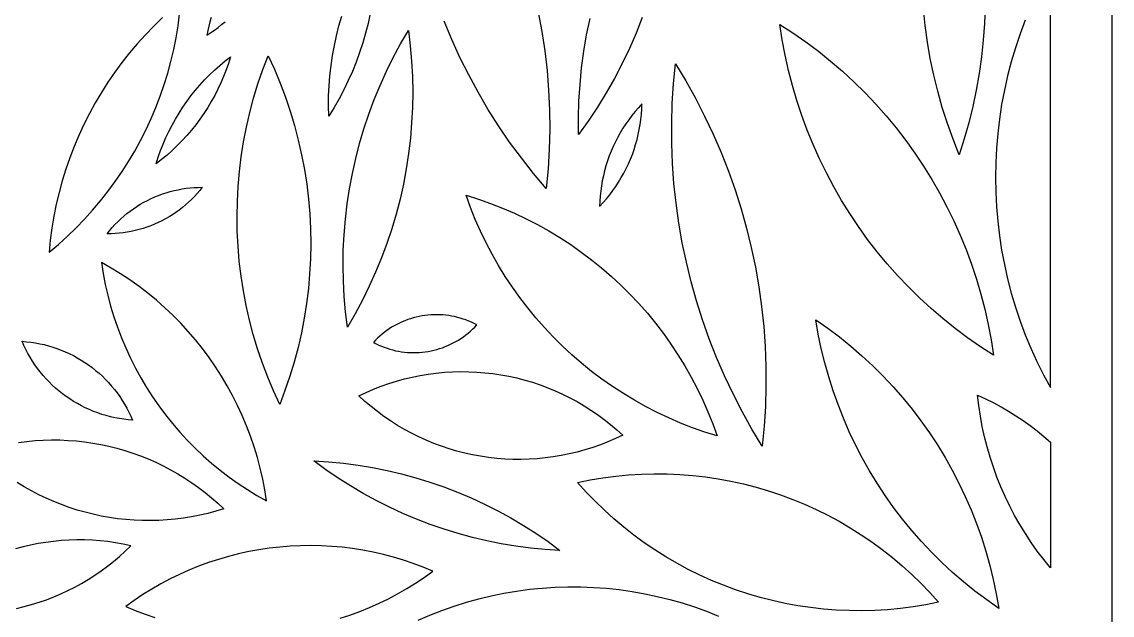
# Model space of a CAD drawing. Header units: millimetres. Extents: x 237 to 916, y 101 to 1525.
# Drawn here: x 563 to 915.7, y 865.3 to 1057.2 of the extents above; entities that cross this region are included whole.
import ezdxf

# ---------------------------------------------------------------- set-up
doc = ezdxf.new("R2010")
doc.units = ezdxf.units.MM
doc.layers.add('Layer 01', color=12, linetype='Continuous', true_color=0xde0000)

msp = doc.modelspace()

# ---------------------------------------------------------------- linework, layer by layer
at = {"layer": 'Layer 01'}
for p, q in [((915.65, 101.34), (915.65, 1525.43)), ((895.65, 938.92), (895.65, 1074.86)), ((874.53, 1062.08), (874.33, 1056.66)), ((608.51, 1058.58), (605.69, 1055.86)), ((613.52, 1055.95), (614.03, 1059.84)), ((624.26, 1058.61), (623.84, 1057.22)), ((665.56, 1055.9), (666.48, 1059.04)), ((675.66, 1059.94), (674.96, 1056.74)), ((730.01, 1060.37), (731.18, 1054.11)), ((745.67, 1053.02), (746.76, 1058.32)), ((763.68, 1058.61), (761.69, 1053.58)), ((855.17, 1056.02), (854.62, 1061.41)), ((605.69, 1055.86), (602.97, 1053.05)), ((612.87, 1052.09), (613.52, 1055.95)), ((623.46, 1055.81), (623.13, 1054.39)), ((623.84, 1057.22), (623.46, 1055.81)), ((624.08, 1053.73), (625.29, 1054.56)), ((625.29, 1054.56), (626.46, 1055.42)), ((626.46, 1055.42), (627.61, 1056.32)), ((627.61, 1056.32), (628.73, 1057.26)), ((664.76, 1052.73), (665.56, 1055.9)), ((674.96, 1056.74), (674.16, 1053.57)), ((702.03, 1051.54), (699.6, 1057.42)), ((808.17, 1056.41), (812.41, 1053.65)), ((808.93, 1051.4), (808.17, 1056.41)), ((855.91, 1050.66), (855.17, 1056.02)), ((874.33, 1056.66), (873.96, 1051.26)), ((887.54, 1057.76), (885.88, 1053.33)), ((602.97, 1053.05), (600.34, 1050.14)), ((612.1, 1048.25), (612.87, 1052.09)), ((623.13, 1054.39), (622.85, 1052.95)), ((622.85, 1052.95), (624.08, 1053.73)), ((664.06, 1049.53), (664.76, 1052.73)), ((674.16, 1053.57), (673.25, 1050.42)), ((685.49, 1050.1), (688, 1054.41)), ((688, 1054.41), (688.6, 1049.46)), ((704.67, 1045.74), (702.03, 1051.54)), ((731.18, 1054.11), (732.13, 1047.81)), ((744.76, 1047.69), (745.67, 1053.02)), ((761.69, 1053.58), (759.53, 1048.62)), ((809.87, 1046.43), (808.93, 1051.4)), ((812.41, 1053.65), (816.56, 1050.75)), ((873.96, 1051.26), (873.39, 1045.87)), ((885.88, 1053.33), (884.38, 1048.84)), ((600.34, 1050.14), (597.81, 1047.15)), ((611.19, 1044.43), (612.1, 1048.25)), ((663.48, 1046.31), (664.06, 1049.53)), ((673.25, 1050.42), (672.23, 1047.31)), ((683.13, 1045.7), (685.49, 1050.1)), ((688.6, 1049.46), (689.04, 1044.48)), ((732.13, 1047.81), (732.86, 1041.48)), ((744.05, 1042.33), (744.76, 1047.69)), ((759.53, 1048.62), (757.19, 1043.74)), ((816.56, 1050.75), (820.61, 1047.72)), ((820.61, 1047.72), (824.56, 1044.55)), ((856.83, 1045.32), (855.91, 1050.66)), ((884.38, 1048.84), (883.02, 1044.3)), ((595.38, 1044.07), (593.05, 1040.92)), ((597.81, 1047.15), (595.38, 1044.07)), ((610.16, 1040.65), (611.19, 1044.43)), ((626.99, 1043.11), (628.73, 1044.56)), ((628.73, 1044.56), (630.51, 1045.95)), ((630.51, 1045.95), (629.82, 1043.8)), ((640.93, 1041.76), (642.65, 1046.28)), ((642.65, 1046.28), (644.66, 1041.88)), ((663, 1043.07), (663.48, 1046.31)), ((671.11, 1044.23), (669.89, 1041.2)), ((672.23, 1047.31), (671.11, 1044.23)), ((680.93, 1041.22), (683.13, 1045.7)), ((689.04, 1044.48), (689.3, 1039.5)), ((707.51, 1040.04), (704.67, 1045.74)), ((810.97, 1041.49), (809.87, 1046.43)), ((824.56, 1044.55), (828.39, 1041.24)), ((857.94, 1040.02), (856.83, 1045.32)), ((873.39, 1045.87), (872.65, 1040.51)), ((883.02, 1044.3), (881.83, 1039.72)), ((593.05, 1040.92), (590.84, 1037.68)), ((609.01, 1036.91), (610.16, 1040.65)), ((623.68, 1040.05), (625.31, 1041.61)), ((625.31, 1041.61), (626.99, 1043.11)), ((629.07, 1041.67), (628.25, 1039.57)), ((629.82, 1043.8), (629.07, 1041.67)), ((639.36, 1037.17), (640.93, 1041.76)), ((644.66, 1041.88), (646.52, 1037.41)), ((662.63, 1039.81), (663, 1043.07)), ((669.89, 1041.2), (668.56, 1038.21)), ((678.87, 1036.67), (680.93, 1041.22)), ((732.86, 1041.48), (733.37, 1035.13)), ((743.52, 1036.95), (744.05, 1042.33)), ((757.19, 1043.74), (754.69, 1038.95)), ((773.77, 1037.25), (774.39, 1043.68)), ((774.39, 1043.68), (777.73, 1038.15)), ((812.23, 1036.59), (810.97, 1041.49)), ((828.39, 1041.24), (832.11, 1037.81)), ((872.65, 1040.51), (871.71, 1035.17)), ((590.84, 1037.68), (588.73, 1034.38)), ((607.73, 1033.2), (609.01, 1036.91)), ((620.57, 1036.77), (622.1, 1038.43)), ((622.1, 1038.43), (623.68, 1040.05)), ((627.35, 1037.49), (626.39, 1035.45)), ((628.25, 1039.57), (627.35, 1037.49)), ((637.96, 1032.54), (639.36, 1037.17)), ((646.52, 1037.41), (648.23, 1032.88)), ((662.37, 1036.55), (662.63, 1039.81)), ((668.56, 1038.21), (667.13, 1035.26)), ((689.3, 1039.5), (689.4, 1034.51)), ((710.54, 1034.44), (707.51, 1040.04)), ((743.17, 1031.55), (743.52, 1036.95)), ((754.69, 1038.95), (752.02, 1034.25)), ((773.36, 1030.8), (773.77, 1037.25)), ((777.73, 1038.15), (780.87, 1032.5)), ((832.11, 1037.81), (835.72, 1034.26)), ((859.23, 1034.75), (857.94, 1040.02)), ((881.83, 1039.72), (880.79, 1035.1)), ((588.73, 1034.38), (586.73, 1031.01)), ((617.69, 1033.28), (619.1, 1035.05)), ((619.1, 1035.05), (620.57, 1036.77)), ((625.36, 1033.44), (624.26, 1031.46)), ((626.39, 1035.45), (625.36, 1033.44)), ((662.22, 1033.28), (662.37, 1036.55)), ((667.13, 1035.26), (665.6, 1032.36)), ((676.97, 1032.06), (678.87, 1036.67)), ((689.4, 1034.51), (689.32, 1029.52)), ((713.76, 1028.95), (710.54, 1034.44)), ((733.37, 1035.13), (733.66, 1028.77)), ((752.02, 1034.25), (749.19, 1029.64)), ((813.66, 1031.74), (812.23, 1036.59)), ((835.72, 1034.26), (839.2, 1030.59)), ((860.7, 1029.54), (859.23, 1034.75)), ((871.71, 1035.17), (870.6, 1029.87)), ((880.79, 1035.1), (879.9, 1030.45)), ((586.73, 1031.01), (584.85, 1027.57)), ((606.32, 1029.54), (607.73, 1033.2)), ((615.06, 1029.62), (616.34, 1031.47)), ((616.34, 1031.47), (617.69, 1033.28)), ((624.26, 1031.46), (623.1, 1029.53)), ((636.72, 1027.86), (637.96, 1032.54)), ((648.23, 1032.88), (649.78, 1028.3)), ((662.19, 1030.01), (662.22, 1033.28)), ((662.26, 1026.73), (662.19, 1030.01)), ((665.6, 1032.36), (663.98, 1029.52)), ((675.23, 1027.38), (676.97, 1032.06)), ((743.02, 1026.14), (743.17, 1031.55)), ((763.56, 1030.67), (762.42, 1029.45)), ((763.5, 1029), (763.56, 1030.67)), ((773.18, 1024.34), (773.36, 1030.8)), ((780.87, 1032.5), (783.83, 1026.75)), ((815.25, 1026.93), (813.66, 1031.74)), ((839.2, 1030.59), (842.55, 1026.8)), ((870.6, 1029.87), (869.3, 1024.61)), ((879.9, 1030.45), (879.18, 1025.77)), ((584.85, 1027.57), (583.09, 1024.07)), ((604.79, 1025.94), (606.32, 1029.54)), ((612.67, 1025.78), (613.83, 1027.72)), ((613.83, 1027.72), (615.06, 1029.62)), ((621.88, 1027.63), (620.59, 1025.78)), ((623.1, 1029.53), (621.88, 1027.63)), ((635.64, 1023.15), (636.72, 1027.86)), ((649.78, 1028.3), (651.17, 1023.66)), ((663.98, 1029.52), (662.26, 1026.73)), ((673.65, 1022.64), (675.23, 1027.38)), ((689.32, 1029.52), (689.07, 1024.53)), ((717.18, 1023.57), (713.76, 1028.95)), ((733.66, 1028.77), (733.73, 1022.41)), ((749.19, 1029.64), (746.2, 1025.13)), ((760.28, 1026.89), (759.28, 1025.56)), ((761.33, 1028.19), (760.28, 1026.89)), ((762.42, 1029.45), (761.33, 1028.19)), ((763.21, 1025.68), (763.38, 1027.34)), ((763.38, 1027.34), (763.5, 1029)), ((783.83, 1026.75), (786.59, 1020.91)), ((817.01, 1022.18), (815.25, 1026.93)), ((842.55, 1026.8), (845.78, 1022.9)), ((862.34, 1024.38), (860.7, 1029.54)), ((583.09, 1024.07), (581.44, 1020.51)), ((603.15, 1022.38), (604.79, 1025.94)), ((610.54, 1021.8), (611.57, 1023.81)), ((611.57, 1023.81), (612.67, 1025.78)), ((619.24, 1023.96), (617.83, 1022.2)), ((620.59, 1025.78), (619.24, 1023.96)), ((634.72, 1018.39), (635.64, 1023.15)), ((651.17, 1023.66), (652.4, 1018.98)), ((689.07, 1024.53), (688.66, 1019.56)), ((720.77, 1018.32), (717.18, 1023.57)), ((743.05, 1020.73), (743.02, 1026.14)), ((746.2, 1025.13), (743.05, 1020.73)), ((757.41, 1022.79), (756.55, 1021.36)), ((758.32, 1024.19), (757.41, 1022.79)), ((759.28, 1025.56), (758.32, 1024.19)), ((762.69, 1022.38), (762.98, 1024.03)), ((762.98, 1024.03), (763.21, 1025.68)), ((773.21, 1017.87), (773.18, 1024.34)), ((845.78, 1022.9), (848.87, 1018.89)), ((864.17, 1019.28), (862.34, 1024.38)), ((869.3, 1024.61), (867.82, 1019.4)), ((879.18, 1025.77), (878.62, 1021.07)), ((581.44, 1020.51), (579.91, 1016.91)), ((601.38, 1018.88), (603.15, 1022.38)), ((608.68, 1017.68), (609.58, 1019.76)), ((609.58, 1019.76), (610.54, 1021.8)), ((616.36, 1020.48), (614.83, 1018.82)), ((617.83, 1022.2), (616.36, 1020.48)), ((672.24, 1017.86), (673.65, 1022.64)), ((688.66, 1019.56), (688.07, 1014.6)), ((733.73, 1022.41), (733.58, 1016.04)), ((755.73, 1019.91), (754.97, 1018.43)), ((756.55, 1021.36), (755.73, 1019.91)), ((761.96, 1019.13), (762.35, 1020.75)), ((762.35, 1020.75), (762.69, 1022.38)), ((786.59, 1020.91), (789.16, 1014.98)), ((818.92, 1017.5), (817.01, 1022.18)), ((866.17, 1014.25), (864.17, 1019.28)), ((867.82, 1019.4), (866.17, 1014.25)), ((878.62, 1021.07), (878.21, 1016.35)), ((579.91, 1016.91), (578.51, 1013.25)), ((599.5, 1015.44), (601.38, 1018.88)), ((607.86, 1015.58), (608.68, 1017.68)), ((613.26, 1017.2), (611.62, 1015.64)), ((614.83, 1018.82), (613.26, 1017.2)), ((633.96, 1013.61), (634.72, 1018.39)), ((652.4, 1018.98), (653.47, 1014.26)), ((670.98, 1013.03), (672.24, 1017.86)), ((724.55, 1013.19), (720.77, 1018.32)), ((733.58, 1016.04), (733.21, 1009.68)), ((754.25, 1016.92), (753.59, 1015.39)), ((754.97, 1018.43), (754.25, 1016.92)), ((760.45, 1014.36), (761, 1015.93)), ((761, 1015.93), (761.51, 1017.52)), ((761.51, 1017.52), (761.96, 1019.13)), ((773.46, 1011.41), (773.21, 1017.87)), ((820.99, 1012.88), (818.92, 1017.5)), ((848.87, 1018.89), (851.83, 1014.79)), ((878.21, 1016.35), (877.97, 1011.62)), ((578.51, 1013.25), (577.23, 1009.54)), ((597.5, 1012.07), (599.5, 1015.44)), ((606.43, 1011.3), (607.11, 1013.45)), ((608.21, 1012.69), (606.43, 1011.3)), ((607.11, 1013.45), (607.86, 1015.58)), ((609.94, 1014.14), (608.21, 1012.69)), ((611.62, 1015.64), (609.94, 1014.14)), ((633.37, 1008.81), (633.96, 1013.61)), ((653.47, 1014.26), (654.38, 1009.5)), ((669.89, 1008.15), (670.98, 1013.03)), ((688.07, 1014.6), (687.32, 1009.67)), ((728.5, 1008.19), (724.55, 1013.19)), ((752.42, 1012.26), (751.92, 1010.67)), ((752.98, 1013.84), (752.42, 1012.26)), ((753.59, 1015.39), (752.98, 1013.84)), ((759.17, 1011.28), (759.83, 1012.81)), ((759.83, 1012.81), (760.45, 1014.36)), ((789.16, 1014.98), (791.52, 1008.96)), ((823.22, 1008.34), (820.99, 1012.88)), ((851.83, 1014.79), (854.65, 1010.58)), ((577.23, 1009.54), (576.07, 1005.8)), ((593.18, 1005.53), (595.4, 1008.77)), ((595.4, 1008.77), (597.5, 1012.07)), ((632.95, 1003.99), (633.37, 1008.81)), ((654.38, 1009.5), (655.12, 1004.72)), ((687.32, 1009.67), (686.4, 1004.76)), ((733.21, 1009.68), (732.62, 1003.34)), ((751.47, 1009.07), (751.07, 1007.45)), ((751.92, 1010.67), (751.47, 1009.07)), ((757.69, 1008.29), (758.46, 1009.77)), ((758.46, 1009.77), (759.17, 1011.28)), ((773.92, 1004.97), (773.46, 1011.41)), ((791.52, 1008.96), (793.68, 1002.87)), ((854.65, 1010.58), (857.32, 1006.28)), ((877.97, 1011.62), (877.89, 1006.89)), ((576.07, 1005.8), (575.04, 1002.02)), ((590.85, 1002.38), (593.18, 1005.53)), ((668.97, 1003.25), (669.89, 1008.15)), ((732.62, 1003.34), (728.5, 1008.19)), ((750.73, 1005.81), (750.44, 1004.17)), ((751.07, 1007.45), (750.73, 1005.81)), ((755.1, 1004.01), (756.01, 1005.4)), ((756.01, 1005.4), (756.88, 1006.83)), ((756.88, 1006.83), (757.69, 1008.29)), ((825.59, 1003.87), (823.22, 1008.34)), ((857.32, 1006.28), (859.85, 1001.9)), ((877.89, 1006.89), (877.97, 1002.16)), ((575.04, 1002.02), (574.14, 998.2)), ((588.42, 999.3), (590.85, 1002.38)), ((608.44, 1001.54), (609.69, 1001.95)), ((609.69, 1001.95), (610.95, 1002.32)), ((610.95, 1002.32), (612.23, 1002.65)), ((612.23, 1002.65), (613.51, 1002.93)), ((613.51, 1002.93), (614.81, 1003.17)), ((614.81, 1003.17), (616.11, 1003.37)), ((616.11, 1003.37), (617.42, 1003.52)), ((617.42, 1003.52), (618.73, 1003.63)), ((618.73, 1003.63), (620.04, 1003.69)), ((619.68, 1001.68), (618.79, 1000.71)), ((620.54, 1002.68), (619.68, 1001.68)), ((620.04, 1003.69), (621.36, 1003.71)), ((621.36, 1003.71), (620.54, 1002.68)), ((632.69, 999.15), (632.95, 1003.99)), ((655.12, 1004.72), (655.69, 999.91)), ((668.22, 998.31), (668.97, 1003.25)), ((686.4, 1004.76), (685.31, 999.89)), ((750.22, 1002.52), (750.04, 1000.86)), ((750.44, 1004.17), (750.22, 1002.52)), ((753.14, 1001.31), (754.14, 1002.64)), ((754.14, 1002.64), (755.1, 1004.01)), ((774.6, 998.54), (773.92, 1004.97)), ((793.68, 1002.87), (795.64, 996.71)), ((828.12, 999.48), (825.59, 1003.87)), ((859.85, 1001.9), (862.22, 997.43)), ((877.97, 1002.16), (878.21, 997.43)), ((574.14, 998.2), (573.36, 994.36)), ((585.89, 996.31), (588.42, 999.3)), ((600.18, 997.5), (601.3, 998.2)), ((601.3, 998.2), (602.44, 998.86)), ((602.44, 998.86), (603.6, 999.47)), ((603.6, 999.47), (604.78, 1000.05)), ((604.78, 1000.05), (605.99, 1000.59)), ((605.99, 1000.59), (607.2, 1001.09)), ((607.2, 1001.09), (608.44, 1001.54)), ((616.91, 998.87), (615.93, 997.99)), ((617.87, 999.78), (616.91, 998.87)), ((618.79, 1000.71), (617.87, 999.78)), ((632.6, 994.31), (632.69, 999.15)), ((655.69, 999.91), (656.1, 995.09)), ((667.63, 993.36), (668.22, 998.31)), ((685.31, 999.89), (684.06, 995.06)), ((706.69, 1001.13), (710.67, 999.88)), ((708.11, 997.21), (706.69, 1001.13)), ((710.67, 999.88), (714.6, 998.49)), ((714.6, 998.49), (718.49, 996.96)), ((749.93, 999.19), (749.87, 997.53)), ((749.87, 997.53), (751, 998.75)), ((750.04, 1000.86), (749.93, 999.19)), ((751, 998.75), (752.09, 1000.01)), ((752.09, 1000.01), (753.14, 1001.31)), ((775.5, 992.14), (774.6, 998.54)), ((830.79, 995.18), (828.12, 999.48)), ((583.26, 993.4), (585.89, 996.31)), ((595.97, 994.36), (596.98, 995.2)), ((596.98, 995.2), (598.02, 996)), ((598.02, 996), (599.09, 996.77)), ((599.09, 996.77), (600.18, 997.5)), ((611.71, 994.85), (610.59, 994.15)), ((612.8, 995.58), (611.71, 994.85)), ((613.87, 996.35), (612.8, 995.58)), ((614.91, 997.16), (613.87, 996.35)), ((615.93, 997.99), (614.91, 997.16)), ((656.1, 995.09), (656.35, 990.26)), ((684.06, 995.06), (682.64, 990.27)), ((709.66, 993.34), (708.11, 997.21)), ((718.49, 996.96), (722.32, 995.31)), ((722.32, 995.31), (726.09, 993.53)), ((795.64, 996.71), (797.38, 990.48)), ((833.61, 990.98), (830.79, 995.18)), ((862.22, 997.43), (864.45, 992.88)), ((878.21, 997.43), (878.62, 992.71)), ((573.36, 994.36), (572.72, 990.5)), ((580.54, 990.59), (583.26, 993.4)), ((592.21, 990.67), (593.1, 991.64)), ((593.1, 991.64), (594.03, 992.58)), ((594.03, 992.58), (594.98, 993.48)), ((594.98, 993.48), (595.97, 994.36)), ((604.69, 991.27), (603.45, 990.81)), ((605.91, 991.76), (604.69, 991.27)), ((607.11, 992.3), (605.91, 991.76)), ((608.29, 992.88), (607.11, 992.3)), ((609.45, 993.5), (608.29, 992.88)), ((610.59, 994.15), (609.45, 993.5)), ((632.68, 989.47), (632.6, 994.31)), ((667.22, 988.38), (667.63, 993.36)), ((711.34, 989.52), (709.66, 993.34)), ((726.09, 993.53), (729.8, 991.62)), ((729.8, 991.62), (733.44, 989.58)), ((776.61, 985.77), (775.5, 992.14)), ((864.45, 992.88), (866.52, 988.27)), ((878.62, 992.71), (879.18, 988.01)), ((572.72, 990.5), (572.2, 986.61)), ((574.81, 985.24), (577.72, 987.87)), ((577.72, 987.87), (580.54, 990.59)), ((590.53, 988.64), (591.36, 989.67)), ((591.85, 988.66), (590.53, 988.64)), ((591.36, 989.67), (592.21, 990.67)), ((593.16, 988.72), (591.85, 988.66)), ((594.48, 988.83), (593.16, 988.72)), ((595.78, 988.98), (594.48, 988.83)), ((597.09, 989.18), (595.78, 988.98)), ((598.38, 989.42), (597.09, 989.18)), ((599.67, 989.7), (598.38, 989.42)), ((600.94, 990.03), (599.67, 989.7)), ((602.2, 990.4), (600.94, 990.03)), ((603.45, 990.81), (602.2, 990.4)), ((632.92, 984.64), (632.68, 989.47)), ((656.35, 990.26), (656.42, 985.42)), ((666.97, 983.4), (667.22, 988.38)), ((682.64, 990.27), (681.06, 985.54)), ((713.16, 985.76), (711.34, 989.52)), ((733.44, 989.58), (737.01, 987.42)), ((797.38, 990.48), (798.92, 984.21)), ((836.56, 986.87), (833.61, 990.98)), ((866.52, 988.27), (868.43, 983.58)), ((879.18, 988.01), (879.9, 983.33)), ((572.2, 986.61), (571.82, 982.71)), ((571.82, 982.71), (574.81, 985.24)), ((633.33, 979.82), (632.92, 984.64)), ((656.42, 985.42), (656.33, 980.58)), ((681.06, 985.54), (679.32, 980.86)), ((715.1, 982.06), (713.16, 985.76)), ((737.01, 987.42), (740.51, 985.15)), ((740.51, 985.15), (743.93, 982.75)), ((777.93, 979.44), (776.61, 985.77)), ((798.92, 984.21), (800.24, 977.88)), ((839.66, 982.87), (836.56, 986.87)), ((656.33, 980.58), (656.07, 975.74)), ((666.9, 978.41), (666.97, 983.4)), ((679.32, 980.86), (677.42, 976.24)), ((717.16, 978.44), (715.1, 982.06)), ((743.93, 982.75), (747.26, 980.24)), ((842.88, 978.97), (839.66, 982.87)), ((868.43, 983.58), (870.18, 978.83)), ((879.9, 983.33), (880.79, 978.68)), ((591.87, 977.6), (588.73, 979.38)), ((588.73, 979.38), (589.3, 975.82)), ((594.94, 975.72), (591.87, 977.6)), ((633.91, 975.01), (633.33, 979.82)), ((666.99, 973.42), (666.9, 978.41)), ((719.34, 974.88), (717.16, 978.44)), ((747.26, 980.24), (750.51, 977.62)), ((750.51, 977.62), (753.66, 974.89)), ((779.47, 973.16), (777.93, 979.44)), ((800.24, 977.88), (801.36, 971.51)), ((846.24, 975.18), (842.88, 978.97)), ((870.18, 978.83), (871.78, 974.03)), ((880.79, 978.68), (881.83, 974.06)), ((589.3, 975.82), (589.98, 972.28)), ((597.95, 973.73), (594.94, 975.72)), ((600.88, 971.63), (597.95, 973.73)), ((634.65, 970.23), (633.91, 975.01)), ((656.07, 975.74), (655.65, 970.92)), ((667.26, 968.43), (666.99, 973.42)), ((677.42, 976.24), (675.37, 971.7)), ((721.65, 971.4), (719.34, 974.88)), ((753.66, 974.89), (756.72, 972.05)), ((849.72, 971.51), (846.24, 975.18)), ((871.78, 974.03), (873.21, 969.18)), ((881.83, 974.06), (883.02, 969.48)), ((589.98, 972.28), (590.78, 968.77)), ((603.74, 969.44), (600.88, 971.63)), ((635.56, 965.47), (634.65, 970.23)), ((655.65, 970.92), (655.06, 966.12)), ((675.37, 971.7), (673.16, 967.22)), ((724.07, 968.01), (721.65, 971.4)), ((756.72, 972.05), (759.68, 969.11)), ((781.22, 966.94), (779.47, 973.16)), ((801.36, 971.51), (802.25, 965.11)), ((853.33, 967.95), (849.72, 971.51)), ((590.78, 968.77), (591.71, 965.29)), ((606.52, 967.15), (603.74, 969.44)), ((609.22, 964.76), (606.52, 967.15)), ((667.69, 963.46), (667.26, 968.43)), ((673.16, 967.22), (670.8, 962.82)), ((726.61, 964.69), (724.07, 968.01)), ((759.68, 969.11), (762.54, 966.07)), ((783.17, 960.78), (781.22, 966.94)), ((857.05, 964.52), (853.33, 967.95)), ((873.21, 969.18), (874.47, 964.28)), ((883.02, 969.48), (884.38, 964.94)), ((591.71, 965.29), (592.76, 961.84)), ((611.84, 962.29), (609.22, 964.76)), ((636.62, 960.75), (635.56, 965.47)), ((655.06, 966.12), (654.31, 961.34)), ((668.29, 958.51), (667.69, 963.46)), ((670.8, 962.82), (668.29, 958.51)), ((729.25, 961.47), (726.61, 964.69)), ((762.54, 966.07), (765.3, 962.94)), ((765.3, 962.94), (767.94, 959.71)), ((802.25, 965.11), (802.93, 958.68)), ((860.88, 961.22), (857.05, 964.52)), ((874.47, 964.28), (875.57, 959.34)), ((884.38, 964.94), (885.88, 960.45)), ((592.76, 961.84), (593.92, 958.43)), ((614.37, 959.72), (611.84, 962.29)), ((616.81, 957.07), (614.37, 959.72)), ((637.85, 956.07), (636.62, 960.75)), ((654.31, 961.34), (653.39, 956.58)), ((684.27, 959.36), (683.43, 958.9)), ((685.13, 959.79), (684.27, 959.36)), ((686, 960.19), (685.13, 959.79)), ((686.89, 960.56), (686, 960.19)), ((687.79, 960.9), (686.89, 960.56)), ((688.7, 961.21), (687.79, 960.9)), ((689.62, 961.48), (688.7, 961.21)), ((690.55, 961.73), (689.62, 961.48)), ((691.49, 961.94), (690.55, 961.73)), ((692.43, 962.11), (691.49, 961.94)), ((693.38, 962.26), (692.43, 962.11)), ((694.34, 962.37), (693.38, 962.26)), ((695.3, 962.44), (694.34, 962.37)), ((696.26, 962.49), (695.3, 962.44)), ((697.22, 962.5), (696.26, 962.49)), ((698.18, 962.48), (697.22, 962.5)), ((699.14, 962.42), (698.18, 962.48)), ((700.09, 962.33), (699.14, 962.42)), ((701.05, 962.21), (700.09, 962.33)), ((701.99, 962.05), (701.05, 962.21)), ((702.94, 961.86), (701.99, 962.05)), ((703.87, 961.64), (702.94, 961.86)), ((704.8, 961.38), (703.87, 961.64)), ((705.71, 961.09), (704.8, 961.38)), ((706.62, 960.78), (705.71, 961.09)), ((707.52, 960.43), (706.62, 960.78)), ((708.4, 960.04), (707.52, 960.43)), ((709.27, 959.63), (708.4, 960.04)), ((710.12, 959.19), (709.27, 959.63)), ((732.01, 958.33), (729.25, 961.47)), ((767.94, 959.71), (770.48, 956.4)), ((785.33, 954.69), (783.17, 960.78)), ((819.79, 960.86), (823.67, 958.14)), ((820.59, 956.19), (819.79, 960.86)), ((864.83, 958.05), (860.88, 961.22)), ((875.57, 959.34), (876.5, 954.36)), ((885.88, 960.45), (887.54, 956.02)), ((593.92, 958.43), (595.2, 955.06)), ((619.16, 954.33), (616.81, 957.07)), ((639.25, 951.43), (637.85, 956.07)), ((653.39, 956.58), (652.31, 951.87)), ((679.48, 956.18), (678.75, 955.55)), ((680.23, 956.78), (679.48, 956.18)), ((681, 957.35), (680.23, 956.78)), ((681.79, 957.9), (681, 957.35)), ((682.6, 958.42), (681.79, 957.9)), ((683.43, 958.9), (682.6, 958.42)), ((705.82, 955.37), (706.59, 955.94)), ((706.59, 955.94), (707.34, 956.54)), ((707.34, 956.54), (708.07, 957.17)), ((708.07, 957.17), (708.77, 957.82)), ((708.77, 957.82), (709.46, 958.49)), ((709.46, 958.49), (710.12, 959.19)), ((734.87, 955.29), (732.01, 958.33)), ((770.48, 956.4), (772.9, 953)), ((802.93, 958.68), (803.4, 952.23)), ((821.55, 951.55), (820.59, 956.19)), ((823.67, 958.14), (827.46, 955.29)), ((868.88, 955.01), (864.83, 958.05)), ((887.54, 956.02), (889.35, 951.64)), ((563.04, 953.89), (564.48, 953.77)), ((563.62, 952.57), (563.04, 953.89)), ((564.25, 951.26), (563.62, 952.57)), ((564.48, 953.77), (565.92, 953.61)), ((565.92, 953.61), (567.35, 953.39)), ((567.35, 953.39), (568.77, 953.12)), ((568.77, 953.12), (570.18, 952.81)), ((570.18, 952.81), (571.58, 952.44)), ((571.58, 952.44), (572.97, 952.03)), ((595.2, 955.06), (596.6, 951.74)), ((621.41, 951.52), (619.16, 954.33)), ((677.35, 954.23), (676.69, 953.53)), ((676.69, 953.53), (677.55, 953.09)), ((678.04, 954.9), (677.35, 954.23)), ((677.55, 953.09), (678.42, 952.68)), ((678.75, 955.55), (678.04, 954.9)), ((678.42, 952.68), (679.3, 952.3)), ((679.3, 952.3), (680.19, 951.95)), ((699.92, 952.16), (700.81, 952.53)), ((700.81, 952.53), (701.68, 952.93)), ((701.68, 952.93), (702.54, 953.36)), ((702.54, 953.36), (703.39, 953.82)), ((703.39, 953.82), (704.21, 954.31)), ((704.21, 954.31), (705.02, 954.82)), ((705.02, 954.82), (705.82, 955.37)), ((737.83, 952.36), (734.87, 955.29)), ((740.89, 949.52), (737.83, 952.36)), ((772.9, 953), (775.21, 949.52)), ((787.7, 948.67), (785.33, 954.69)), ((827.46, 955.29), (831.14, 952.31)), ((831.14, 952.31), (834.72, 949.21)), ((873.02, 952.11), (868.88, 955.01)), ((876.5, 954.36), (877.27, 949.36)), ((564.92, 949.98), (564.25, 951.26)), ((565.64, 948.73), (564.92, 949.98)), ((566.4, 947.5), (565.64, 948.73)), ((572.97, 952.03), (574.34, 951.57)), ((574.34, 951.57), (575.69, 951.06)), ((575.69, 951.06), (577.03, 950.51)), ((577.03, 950.51), (578.34, 949.91)), ((578.34, 949.91), (579.64, 949.26)), ((579.64, 949.26), (580.91, 948.57)), ((596.6, 951.74), (598.11, 948.47)), ((623.56, 948.63), (621.41, 951.52)), ((640.79, 946.85), (639.25, 951.43)), ((652.31, 951.87), (651.06, 947.19)), ((680.19, 951.95), (681.1, 951.63)), ((681.1, 951.63), (682.02, 951.34)), ((682.02, 951.34), (682.94, 951.09)), ((682.94, 951.09), (683.88, 950.86)), ((683.88, 950.86), (684.82, 950.67)), ((684.82, 950.67), (685.77, 950.52)), ((685.77, 950.52), (686.72, 950.39)), ((686.72, 950.39), (687.68, 950.3)), ((687.68, 950.3), (688.64, 950.25)), ((688.64, 950.25), (689.6, 950.22)), ((689.6, 950.22), (690.56, 950.23)), ((690.56, 950.23), (691.52, 950.28)), ((691.52, 950.28), (692.48, 950.35)), ((692.48, 950.35), (693.43, 950.47)), ((693.43, 950.47), (694.38, 950.61)), ((694.38, 950.61), (695.33, 950.79)), ((695.33, 950.79), (696.26, 951)), ((696.26, 951), (697.19, 951.24)), ((697.19, 951.24), (698.11, 951.51)), ((698.11, 951.51), (699.02, 951.82)), ((699.02, 951.82), (699.92, 952.16)), ((744.05, 946.79), (740.89, 949.52)), ((775.21, 949.52), (777.39, 945.97)), ((803.4, 952.23), (803.65, 945.77)), ((822.67, 946.94), (821.55, 951.55)), ((834.72, 949.21), (838.19, 945.98)), ((877.27, 949.36), (873.02, 952.11)), ((889.35, 951.64), (891.31, 947.33)), ((567.2, 946.29), (566.4, 947.5)), ((568.04, 945.12), (567.2, 946.29)), ((580.91, 948.57), (582.15, 947.84)), ((582.15, 947.84), (583.37, 947.06)), ((583.37, 947.06), (584.56, 946.24)), ((584.56, 946.24), (585.73, 945.38)), ((585.73, 945.38), (586.86, 944.48)), ((598.11, 948.47), (599.73, 945.25)), ((599.73, 945.25), (601.47, 942.09)), ((625.61, 945.66), (623.56, 948.63)), ((627.56, 942.63), (625.61, 945.66)), ((642.5, 942.32), (640.79, 946.85)), ((651.06, 947.19), (649.66, 942.56)), ((747.29, 944.16), (744.05, 946.79)), ((777.39, 945.97), (779.46, 942.34)), ((790.26, 942.74), (787.7, 948.67)), ((803.65, 945.77), (803.68, 939.31)), ((823.95, 942.38), (822.67, 946.94)), ((838.19, 945.98), (841.55, 942.64)), ((891.31, 947.33), (893.41, 943.09)), ((568.92, 943.97), (568.04, 945.12)), ((569.85, 942.86), (568.92, 943.97)), ((570.81, 941.78), (569.85, 942.86)), ((571.8, 940.73), (570.81, 941.78)), ((586.86, 944.48), (587.96, 943.54)), ((587.96, 943.54), (589.03, 942.57)), ((589.03, 942.57), (590.06, 941.56)), ((601.47, 942.09), (603.31, 938.99)), ((629.4, 939.53), (627.56, 942.63)), ((644.36, 937.85), (642.5, 942.32)), ((649.66, 942.56), (648.1, 937.98)), ((684.19, 941.01), (686.72, 941.71)), ((686.72, 941.71), (689.28, 942.32)), ((689.28, 942.32), (691.85, 942.84)), ((691.85, 942.84), (694.44, 943.27)), ((694.44, 943.27), (697.04, 943.61)), ((697.04, 943.61), (699.65, 943.86)), ((699.65, 943.86), (702.27, 944.02)), ((702.27, 944.02), (704.89, 944.09)), ((704.89, 944.09), (707.51, 944.06)), ((707.51, 944.06), (710.13, 943.95)), ((710.13, 943.95), (712.75, 943.74)), ((712.75, 943.74), (715.36, 943.45)), ((715.36, 943.45), (717.95, 943.06)), ((717.95, 943.06), (720.53, 942.58)), ((720.53, 942.58), (723.09, 942.02)), ((723.09, 942.02), (725.63, 941.36)), ((750.62, 941.65), (747.29, 944.16)), ((779.46, 942.34), (781.39, 938.64)), ((793.02, 936.89), (790.26, 942.74)), ((825.38, 937.87), (823.95, 942.38)), ((841.55, 942.64), (844.79, 939.18)), ((893.41, 943.09), (895.65, 938.92)), ((572.84, 939.72), (571.8, 940.73)), ((573.91, 938.74), (572.84, 939.72)), ((575.01, 937.8), (573.91, 938.74)), ((590.06, 941.56), (591.06, 940.51)), ((591.06, 940.51), (592.02, 939.43)), ((592.02, 939.43), (592.94, 938.31)), ((592.94, 938.31), (593.83, 937.17)), ((603.31, 938.99), (605.25, 935.96)), ((631.13, 936.37), (629.4, 939.53)), ((674.36, 937.36), (676.77, 938.4)), ((676.77, 938.4), (679.22, 939.36)), ((679.22, 939.36), (681.69, 940.23)), ((681.69, 940.23), (684.19, 941.01)), ((725.63, 941.36), (728.15, 940.62)), ((728.15, 940.62), (730.64, 939.79)), ((730.64, 939.79), (733.1, 938.87)), ((733.1, 938.87), (735.52, 937.87)), ((754.04, 939.26), (750.62, 941.65)), ((757.54, 936.98), (754.04, 939.26)), ((781.39, 938.64), (783.21, 934.89)), ((803.68, 939.31), (803.49, 932.85)), ((844.79, 939.18), (847.91, 935.62)), ((576.14, 936.91), (575.01, 937.8)), ((577.3, 936.05), (576.14, 936.91)), ((578.49, 935.23), (577.3, 936.05)), ((579.71, 934.45), (578.49, 935.23)), ((593.83, 937.17), (594.67, 935.99)), ((594.67, 935.99), (595.47, 934.79)), ((595.47, 934.79), (596.23, 933.56)), ((605.25, 935.96), (607.31, 932.99)), ((632.76, 933.16), (631.13, 936.37)), ((646.38, 933.45), (644.36, 937.85)), ((648.1, 937.98), (646.38, 933.45)), ((671.99, 936.24), (674.36, 937.36)), ((673.93, 934.47), (671.99, 936.24)), ((735.52, 937.87), (737.91, 936.79)), ((737.91, 936.79), (740.26, 935.62)), ((740.26, 935.62), (742.57, 934.38)), ((761.11, 934.82), (757.54, 936.98)), ((764.75, 932.79), (761.11, 934.82)), ((783.21, 934.89), (784.89, 931.07)), ((795.98, 931.15), (793.02, 936.89)), ((826.97, 933.4), (825.38, 937.87)), ((847.91, 935.62), (850.91, 931.95)), ((872.52, 933.09), (872.12, 936.48)), ((872.12, 936.48), (874.68, 935.31)), ((874.68, 935.31), (877.21, 934.06)), ((580.96, 933.72), (579.71, 934.45)), ((582.23, 933.03), (580.96, 933.72)), ((583.52, 932.38), (582.23, 933.03)), ((584.84, 931.78), (583.52, 932.38)), ((586.18, 931.23), (584.84, 931.78)), ((587.53, 930.72), (586.18, 931.23)), ((596.23, 933.56), (596.95, 932.3)), ((596.95, 932.3), (597.62, 931.02)), ((607.31, 932.99), (609.46, 930.1)), ((634.27, 929.88), (632.76, 933.16)), ((675.93, 932.77), (673.93, 934.47)), ((677.99, 931.14), (675.93, 932.77)), ((680.11, 929.59), (677.99, 931.14)), ((742.57, 934.38), (744.84, 933.05)), ((744.84, 933.05), (747.05, 931.65)), ((747.05, 931.65), (749.22, 930.17)), ((768.46, 930.88), (764.75, 932.79)), ((799.13, 925.5), (795.98, 931.15)), ((803.49, 932.85), (803.09, 926.4)), ((828.71, 928.99), (826.97, 933.4)), ((850.91, 931.95), (853.78, 928.18)), ((873.02, 929.71), (872.52, 933.09)), ((877.21, 934.06), (879.69, 932.72)), ((879.69, 932.72), (882.12, 931.31)), ((882.12, 931.31), (884.51, 929.82)), ((588.9, 930.26), (587.53, 930.72)), ((590.29, 929.84), (588.9, 930.26)), ((591.69, 929.48), (590.29, 929.84)), ((593.1, 929.16), (591.69, 929.48)), ((594.52, 928.9), (593.1, 929.16)), ((595.95, 928.68), (594.52, 928.9)), ((597.39, 928.51), (595.95, 928.68)), ((598.83, 928.4), (597.39, 928.51)), ((597.62, 931.02), (598.25, 929.72)), ((598.25, 929.72), (598.83, 928.4)), ((609.46, 930.1), (611.71, 927.29)), ((635.66, 926.56), (634.27, 929.88)), ((682.27, 928.11), (680.11, 929.59)), ((684.49, 926.7), (682.27, 928.11)), ((749.22, 930.17), (751.33, 928.61)), ((751.33, 928.61), (753.39, 926.98)), ((772.23, 929.09), (768.46, 930.88)), ((776.06, 927.44), (772.23, 929.09)), ((784.89, 931.07), (786.44, 927.19)), ((830.6, 924.65), (828.71, 928.99)), ((853.78, 928.18), (856.52, 924.31)), ((873.64, 926.35), (873.02, 929.71)), ((884.51, 929.82), (886.85, 928.25)), ((886.85, 928.25), (889.13, 926.61)), ((611.71, 927.29), (614.06, 924.55)), ((614.06, 924.55), (616.5, 921.9)), ((636.95, 923.19), (635.66, 926.56)), ((686.75, 925.38), (684.49, 926.7)), ((689.06, 924.13), (686.75, 925.38)), ((691.41, 922.96), (689.06, 924.13)), ((753.39, 926.98), (755.39, 925.29)), ((755.39, 925.29), (757.33, 923.52)), ((779.95, 925.92), (776.06, 927.44)), ((783.88, 924.53), (779.95, 925.92)), ((787.86, 923.27), (783.88, 924.53)), ((786.44, 927.19), (787.86, 923.27)), ((802.47, 919.96), (799.13, 925.5)), ((803.09, 926.4), (802.47, 919.96)), ((832.64, 920.37), (830.6, 924.65)), ((856.52, 924.31), (859.12, 920.36)), ((874.37, 923.01), (873.64, 926.35)), ((889.13, 926.61), (891.36, 924.89)), ((891.36, 924.89), (893.54, 923.1)), ((561.95, 921.18), (564.6, 921.52)), ((564.6, 921.52), (567.26, 921.77)), ((567.26, 921.77), (569.93, 921.92)), ((569.93, 921.92), (572.6, 921.99)), ((572.6, 921.99), (575.28, 921.97)), ((575.28, 921.97), (577.95, 921.85)), ((577.95, 921.85), (580.62, 921.65)), ((580.62, 921.65), (583.27, 921.36)), ((583.27, 921.36), (585.92, 920.97)), ((585.92, 920.97), (588.55, 920.5)), ((588.55, 920.5), (591.17, 919.94)), ((616.5, 921.9), (619.03, 919.33)), ((638.11, 919.78), (636.95, 923.19)), ((693.8, 921.88), (691.41, 922.96)), ((696.22, 920.88), (693.8, 921.88)), ((698.68, 919.97), (696.22, 920.88)), ((752.55, 921.36), (750.11, 920.4)), ((754.96, 922.4), (752.55, 921.36)), ((757.33, 923.52), (754.96, 922.4)), ((875.21, 919.7), (874.37, 923.01)), ((893.54, 923.1), (895.65, 921.24)), ((895.65, 921.24), (895.65, 880.66)), ((591.17, 919.94), (593.76, 919.29)), ((593.76, 919.29), (596.33, 918.55)), ((596.33, 918.55), (598.88, 917.73)), ((598.88, 917.73), (601.39, 916.82)), ((619.03, 919.33), (621.64, 916.86)), ((639.16, 916.33), (638.11, 919.78)), ((701.17, 919.14), (698.68, 919.97)), ((703.69, 918.39), (701.17, 919.14)), ((706.23, 917.74), (703.69, 918.39)), ((708.79, 917.17), (706.23, 917.74)), ((711.37, 916.7), (708.79, 917.17)), ((740.05, 917.44), (737.48, 916.92)), ((742.6, 918.05), (740.05, 917.44)), ((745.13, 918.74), (742.6, 918.05)), ((747.63, 919.53), (745.13, 918.74)), ((750.11, 920.4), (747.63, 919.53)), ((834.82, 916.17), (832.64, 920.37)), ((859.12, 920.36), (861.59, 916.31)), ((876.16, 916.42), (875.21, 919.7)), ((601.39, 916.82), (603.88, 915.83)), ((603.88, 915.83), (606.32, 914.75)), ((606.32, 914.75), (608.73, 913.59)), ((608.73, 913.59), (611.1, 912.35)), ((621.64, 916.86), (624.34, 914.47)), ((624.34, 914.47), (627.13, 912.18)), ((640.08, 912.85), (639.16, 916.33)), ((657.46, 915.19), (662.22, 914.89)), ((661.3, 912.36), (657.46, 915.19)), ((662.22, 914.89), (666.98, 914.42)), ((666.98, 914.42), (671.72, 913.8)), ((671.72, 913.8), (676.43, 913.03)), ((713.97, 916.31), (711.37, 916.7)), ((716.57, 916.01), (713.97, 916.31)), ((719.19, 915.81), (716.57, 916.01)), ((721.81, 915.69), (719.19, 915.81)), ((724.43, 915.67), (721.81, 915.69)), ((727.06, 915.74), (724.43, 915.67)), ((729.68, 915.9), (727.06, 915.74)), ((732.29, 916.15), (729.68, 915.9)), ((734.89, 916.49), (732.29, 916.15)), ((737.48, 916.92), (734.89, 916.49)), ((837.15, 912.04), (834.82, 916.17)), ((861.59, 916.31), (863.92, 912.18)), ((877.22, 913.17), (876.16, 916.42)), ((611.1, 912.35), (613.43, 911.03)), ((613.43, 911.03), (615.71, 909.64)), ((627.13, 912.18), (629.99, 909.99)), ((629.99, 909.99), (632.92, 907.89)), ((640.89, 909.34), (640.08, 912.85)), ((665.25, 909.66), (661.3, 912.36)), ((676.43, 913.03), (681.11, 912.09)), ((681.11, 912.09), (685.76, 910.99)), ((685.76, 910.99), (690.37, 909.75)), ((750.94, 909.73), (755.07, 910.27)), ((755.07, 910.27), (759.21, 910.66)), ((759.21, 910.66), (763.37, 910.91)), ((763.37, 910.91), (767.53, 911.02)), ((767.53, 911.02), (771.69, 910.98)), ((771.69, 910.98), (775.85, 910.79)), ((775.85, 910.79), (780, 910.47)), ((780, 910.47), (784.14, 910)), ((784.14, 910), (788.26, 909.39)), ((839.61, 908), (837.15, 912.04)), ((863.92, 912.18), (866.1, 907.98)), ((878.39, 909.96), (877.22, 913.17)), ((879.66, 906.79), (878.39, 909.96)), ((563.79, 906.84), (561.51, 908.24)), ((566.12, 905.52), (563.79, 906.84)), ((615.71, 909.64), (617.94, 908.16)), ((617.94, 908.16), (620.12, 906.61)), ((620.12, 906.61), (622.25, 904.99)), ((632.92, 907.89), (635.92, 905.9)), ((641.57, 905.8), (640.89, 909.34)), ((669.28, 907.09), (665.25, 909.66)), ((673.39, 904.66), (669.28, 907.09)), ((690.37, 909.75), (694.94, 908.34)), ((694.94, 908.34), (699.46, 906.79)), ((699.46, 906.79), (703.92, 905.08)), ((742.75, 908.24), (746.83, 909.05)), ((745.53, 905.14), (742.75, 908.24)), ((746.83, 909.05), (750.94, 909.73)), ((788.26, 909.39), (792.35, 908.63)), ((792.35, 908.63), (796.42, 907.74)), ((796.42, 907.74), (800.45, 906.7)), ((800.45, 906.7), (804.45, 905.53)), ((842.22, 904.04), (839.61, 908)), ((866.1, 907.98), (868.14, 903.7)), ((881.04, 903.66), (879.66, 906.79)), ((568.49, 904.28), (566.12, 905.52)), ((570.9, 903.12), (568.49, 904.28)), ((573.34, 902.04), (570.9, 903.12)), ((622.25, 904.99), (624.32, 903.3)), ((624.32, 903.3), (626.33, 901.54)), ((635.92, 905.9), (639, 904.02)), ((639, 904.02), (642.13, 902.24)), ((642.13, 902.24), (641.57, 905.8)), ((677.58, 902.37), (673.39, 904.66)), ((703.92, 905.08), (708.32, 903.22)), ((708.32, 903.22), (712.66, 901.22)), ((748.42, 902.14), (745.53, 905.14)), ((804.45, 905.53), (808.4, 904.22)), ((808.4, 904.22), (812.31, 902.77)), ((844.96, 900.17), (842.22, 904.04)), ((868.14, 903.7), (870.03, 899.36)), ((882.52, 900.58), (881.04, 903.66)), ((575.83, 901.05), (573.34, 902.04)), ((578.34, 900.14), (575.83, 901.05)), ((580.89, 899.32), (578.34, 900.14)), ((628.28, 899.71), (625.73, 898.93)), ((626.33, 901.54), (628.28, 899.71)), ((681.85, 900.22), (677.58, 902.37)), ((686.18, 898.22), (681.85, 900.22)), ((712.66, 901.22), (716.92, 899.07)), ((751.41, 899.24), (748.42, 902.14)), ((812.31, 902.77), (816.16, 901.19)), ((816.16, 901.19), (819.95, 899.48)), ((819.95, 899.48), (823.69, 897.63)), ((847.83, 896.4), (844.96, 900.17)), ((870.03, 899.36), (871.77, 894.95)), ((884.11, 897.56), (882.52, 900.58)), ((583.46, 898.58), (580.89, 899.32)), ((586.05, 897.93), (583.46, 898.58)), ((588.67, 897.37), (586.05, 897.93)), ((591.3, 896.9), (588.67, 897.37)), ((593.95, 896.51), (591.3, 896.9)), ((596.6, 896.22), (593.95, 896.51)), ((599.27, 896.02), (596.6, 896.22)), ((601.94, 895.9), (599.27, 896.02)), ((604.62, 895.88), (601.94, 895.9)), ((607.29, 895.95), (604.62, 895.88)), ((609.96, 896.11), (607.29, 895.95)), ((612.62, 896.35), (609.96, 896.11)), ((615.27, 896.69), (612.62, 896.35)), ((617.91, 897.12), (615.27, 896.69)), ((620.54, 897.64), (617.91, 897.12)), ((623.14, 898.24), (620.54, 897.64)), ((625.73, 898.93), (623.14, 898.24)), ((690.59, 896.37), (686.18, 898.22)), ((695.05, 894.66), (690.59, 896.37)), ((716.92, 899.07), (721.11, 896.78)), ((721.11, 896.78), (725.23, 894.35)), ((754.49, 896.45), (751.41, 899.24)), ((757.68, 893.76), (754.49, 896.45)), ((823.69, 897.63), (827.35, 895.66)), ((850.82, 892.73), (847.83, 896.4)), ((885.8, 894.58), (884.11, 897.56)), ((699.56, 893.1), (695.05, 894.66)), ((704.13, 891.7), (699.56, 893.1)), ((725.23, 894.35), (729.26, 891.79)), ((760.95, 891.19), (757.68, 893.76)), ((827.35, 895.66), (830.95, 893.56)), ((830.95, 893.56), (834.47, 891.34)), ((853.95, 889.17), (850.82, 892.73)), ((871.77, 894.95), (873.36, 890.49)), ((887.58, 891.67), (885.8, 894.58)), ((570.77, 888.86), (568.28, 888.45)), ((573.26, 889.18), (570.77, 888.86)), ((575.76, 889.42), (573.26, 889.18)), ((578.27, 889.58), (575.76, 889.42)), ((580.79, 889.65), (578.27, 889.58)), ((583.3, 889.64), (580.79, 889.65)), ((585.82, 889.54), (583.3, 889.64)), ((588.32, 889.36), (585.82, 889.54)), ((590.82, 889.09), (588.32, 889.36)), ((593.31, 888.74), (590.82, 889.09)), ((708.74, 890.45), (704.13, 891.7)), ((713.39, 889.36), (708.74, 890.45)), ((718.07, 888.42), (713.39, 889.36)), ((729.26, 891.79), (733.2, 889.09)), ((733.2, 889.09), (737.05, 886.26)), ((764.31, 888.73), (760.95, 891.19)), ((834.47, 891.34), (837.92, 889)), ((837.92, 889), (841.28, 886.55)), ((857.19, 885.71), (853.95, 889.17)), ((873.36, 890.49), (874.79, 885.97)), ((889.46, 888.82), (887.58, 891.67)), ((891.43, 886.03), (889.46, 888.82)), ((563.37, 887.38), (560.94, 886.72)), ((565.82, 887.95), (563.37, 887.38)), ((568.28, 888.45), (565.82, 887.95)), ((595.79, 888.3), (593.31, 888.74)), ((594.59, 884.33), (596.45, 886.03)), ((598.25, 887.78), (595.79, 888.3)), ((596.45, 886.03), (598.25, 887.78)), ((636.36, 885.86), (633.06, 885.14)), ((639.68, 886.47), (636.36, 885.86)), ((643.02, 886.97), (639.68, 886.47)), ((646.38, 887.35), (643.02, 886.97)), ((649.75, 887.62), (646.38, 887.35)), ((653.12, 887.78), (649.75, 887.62)), ((656.5, 887.82), (653.12, 887.78)), ((659.87, 887.75), (656.5, 887.82)), ((663.25, 887.56), (659.87, 887.75)), ((666.61, 887.26), (663.25, 887.56)), ((669.96, 886.84), (666.61, 887.26)), ((673.3, 886.31), (669.96, 886.84)), ((676.61, 885.67), (673.3, 886.31)), ((679.91, 884.92), (676.61, 885.67)), ((722.79, 887.64), (718.07, 888.42)), ((727.52, 887.02), (722.79, 887.64)), ((732.28, 886.56), (727.52, 887.02)), ((737.05, 886.26), (732.28, 886.56)), ((767.76, 886.39), (764.31, 888.73)), ((771.28, 884.17), (767.76, 886.39)), ((841.28, 886.55), (844.55, 883.97)), ((860.55, 882.37), (857.19, 885.71)), ((874.79, 885.97), (876.07, 881.41)), ((893.5, 883.31), (891.43, 886.03)), ((590.71, 881.14), (592.67, 882.7)), ((592.67, 882.7), (594.59, 884.33)), ((623.34, 882.3), (620.17, 881.14)), ((626.55, 883.36), (623.34, 882.3)), ((629.79, 884.3), (626.55, 883.36)), ((633.06, 885.14), (629.79, 884.3)), ((683.17, 884.05), (679.91, 884.92)), ((686.4, 883.08), (683.17, 884.05)), ((689.6, 881.99), (686.4, 883.08)), ((692.76, 880.8), (689.6, 881.99)), ((774.88, 882.08), (771.28, 884.17)), ((778.54, 880.1), (774.88, 882.08)), ((844.55, 883.97), (847.73, 881.29)), ((864.02, 879.15), (860.55, 882.37)), ((895.65, 880.66), (893.5, 883.31)), ((584.49, 876.86), (586.61, 878.22)), ((586.61, 878.22), (588.68, 879.64)), ((588.68, 879.64), (590.71, 881.14)), ((613.95, 878.5), (610.91, 877.02)), ((617.04, 879.87), (613.95, 878.5)), ((620.17, 881.14), (617.04, 879.87)), ((695.88, 879.5), (692.76, 880.8)), ((693.14, 877.54), (695.88, 879.5)), ((782.28, 878.26), (778.54, 880.1)), ((786.07, 876.55), (782.28, 878.26)), ((847.73, 881.29), (850.82, 878.5)), ((850.82, 878.5), (853.81, 875.6)), ((867.6, 876.04), (864.02, 879.15)), ((876.07, 881.41), (877.19, 876.8)), ((580.13, 874.37), (582.33, 875.58)), ((582.33, 875.58), (584.49, 876.86)), ((607.93, 875.44), (605, 873.76)), ((610.91, 877.02), (607.93, 875.44)), ((687.46, 873.88), (690.33, 875.66)), ((690.33, 875.66), (693.14, 877.54)), ((789.92, 874.97), (786.07, 876.55)), ((793.83, 873.52), (789.92, 874.97)), ((853.81, 875.6), (856.7, 872.6)), ((871.28, 873.06), (867.6, 876.04)), ((877.19, 876.8), (878.15, 872.16)), ((570.94, 870.29), (573.28, 871.19)), ((573.28, 871.19), (575.6, 872.17)), ((575.6, 872.17), (577.88, 873.23)), ((577.88, 873.23), (580.13, 874.37)), ((602.13, 871.98), (599.32, 870.1)), ((605, 873.76), (602.13, 871.98)), ((681.54, 870.62), (684.53, 872.2)), ((684.53, 872.2), (687.46, 873.88)), ((710.78, 870.59), (714.83, 871.57)), ((714.83, 871.57), (718.91, 872.41)), ((718.91, 872.41), (723.02, 873.1)), ((723.02, 873.1), (727.14, 873.66)), ((727.14, 873.66), (731.29, 874.07)), ((731.29, 874.07), (735.44, 874.35)), ((735.44, 874.35), (739.61, 874.47)), ((739.61, 874.47), (743.77, 874.46)), ((743.77, 874.46), (747.93, 874.3)), ((747.93, 874.3), (752.09, 874)), ((752.09, 874), (756.23, 873.56)), ((756.23, 873.56), (760.35, 872.98)), ((760.35, 872.98), (764.45, 872.25)), ((764.45, 872.25), (768.52, 871.39)), ((768.52, 871.39), (772.57, 870.38)), ((797.78, 872.21), (793.83, 873.52)), ((801.78, 871.03), (797.78, 872.21)), ((856.7, 872.6), (859.48, 869.5)), ((875.07, 870.21), (871.28, 873.06)), ((878.15, 872.16), (878.95, 867.49)), ((561.28, 867.49), (563.73, 868.07)), ((563.73, 868.07), (566.16, 868.73)), ((566.16, 868.73), (568.56, 869.47)), ((568.56, 869.47), (570.94, 870.29)), ((599.32, 870.1), (596.58, 868.13)), ((596.58, 868.13), (599.69, 866.84)), ((672.29, 866.5), (675.42, 867.77)), ((675.42, 867.77), (678.51, 869.14)), ((678.51, 869.14), (681.54, 870.62)), ((698.87, 866.84), (702.8, 868.23)), ((702.8, 868.23), (706.77, 869.48)), ((706.77, 869.48), (710.78, 870.59)), ((772.57, 870.38), (776.57, 869.24)), ((776.57, 869.24), (780.53, 867.96)), ((780.53, 867.96), (784.45, 866.55)), ((805.81, 870), (801.78, 871.03)), ((809.87, 869.1), (805.81, 870)), ((813.97, 868.35), (809.87, 869.1)), ((818.09, 867.74), (813.97, 868.35)), ((822.23, 867.27), (818.09, 867.74)), ((851.29, 868), (847.16, 867.47)), ((855.4, 868.68), (851.29, 868)), ((859.48, 869.5), (855.4, 868.68)), ((878.95, 867.49), (875.07, 870.21)), ((599.69, 866.84), (602.85, 865.64)), ((602.85, 865.64), (606.05, 864.56)), ((665.91, 864.28), (669.12, 865.34)), ((669.12, 865.34), (672.29, 866.5)), ((691.17, 863.66), (695, 865.32)), ((695, 865.32), (698.87, 866.84)), ((784.45, 866.55), (788.32, 865)), ((826.38, 866.94), (822.23, 867.27)), ((830.54, 866.76), (826.38, 866.94)), ((834.7, 866.72), (830.54, 866.76)), ((838.86, 866.83), (834.7, 866.72)), ((843.02, 867.07), (838.86, 866.83)), ((847.16, 867.47), (843.02, 867.07))]:
    msp.add_line(p, q, dxfattribs=at)

doc.saveas('drawing.dxf')
